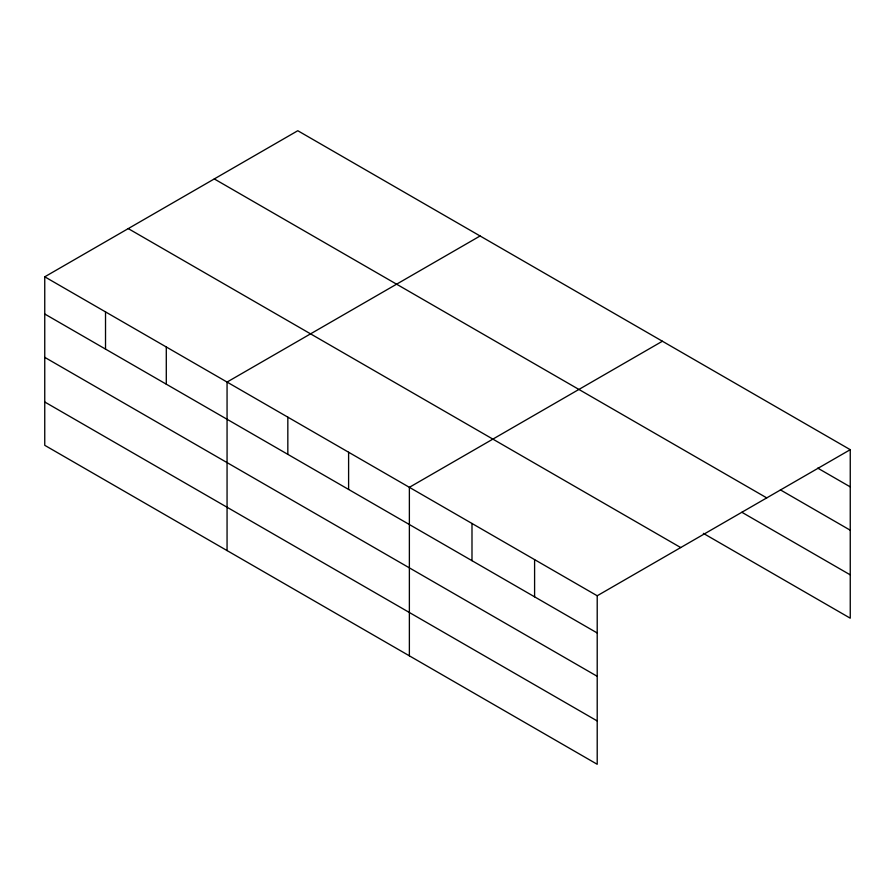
<?xml version="1.0" encoding="UTF-8"?>
<svg xmlns="http://www.w3.org/2000/svg" width="895" height="895" viewBox="0 0 895 895"><rect width="100%" height="100%" fill="white"/><g stroke="black" fill="none" stroke-linecap="round" stroke-linejoin="round"><path stroke-width="1.34" d="M597.211 676.307L597.211 595.768L44.75 276.812L44.75 445.318L597.211 764.274L597.211 676.307L44.75 357.351M703.358 533.375L850.25 618.188L850.25 449.682L297.789 130.726L44.75 276.812M480.1 235.978L227.061 382.064L227.061 550.582M662.412 341.23L409.373 487.327L409.373 655.834M597.211 595.768L850.25 449.682M817.739 468.119L850.25 486.88M780.418 489.889L850.25 530.209M214.285 178.933L766.746 497.888M741.888 512.287L850.25 574.858M128.254 228.605L680.715 547.561M44.75 314.011L597.211 632.978M44.75 401.989L597.211 720.945M534.595 559.621L534.595 596.831M471.989 523.474L471.989 560.673M348.603 452.243L348.603 489.442M287.832 417.159L287.832 454.358M166.291 346.98L166.291 384.19M105.52 311.896L105.52 349.106"/></g></svg>
